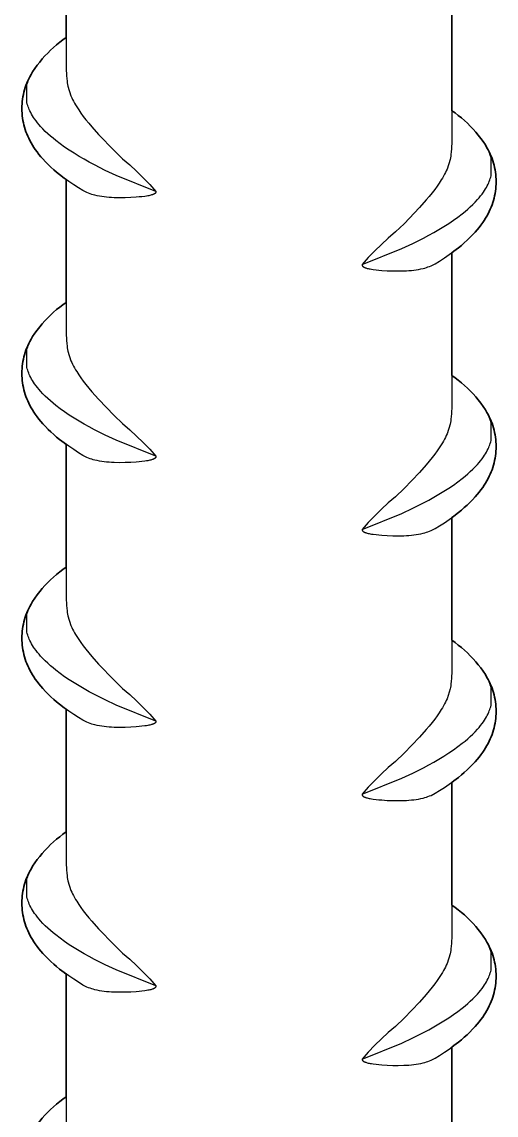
# Model space of a CAD drawing. Header units: millimetres. Extents: x 0 to 1192, y -689 to 404.
# Drawn here: x 779.1 to 798.79, y 254.73 to 300.14 of the extents above; entities that cross this region are included whole.
import ezdxf

# ---------------------------------------------------------------- set-up
doc = ezdxf.new("R2010")
doc.units = ezdxf.units.MM
doc.layers.add('Blocks', color=7, linetype='Continuous')
doc.layers.add('Blocks$Inner', color=7, linetype='Continuous', lineweight=25, true_color=0x007f00)
doc.layers.add('Blocks$Outline', color=7, linetype='Continuous', lineweight=35, true_color=0xff3f3f)

# ---------------------------------------------------------------- blocks, each defined once
blk = doc.blocks.new('Rebar Side Table Side')
at = {"layer": 'Blocks$Inner'}
for points in [[(60.557, 304.585), (60.557, 298.224), (60.568, 297.9), (60.577, 297.786), (60.59, 297.672), (60.6, 297.603), (60.611, 297.534), (60.625, 297.466), (60.751, 297.062), (60.783, 296.989), (60.818, 296.916), (60.854, 296.845), (60.897, 296.766), (60.943, 296.688), (60.99, 296.611), (61.074, 296.481), (61.162, 296.355), (61.264, 296.215), (61.37, 296.077), (61.491, 295.927), (61.614, 295.779), (61.892, 295.463), (62.538, 294.795), (62.896, 294.451), (63.191, 294.199), (63.476, 293.936), (63.753, 293.665), (64.02, 293.384), (64.278, 293.094), (62.628, 293.759), (62.174, 293.972), (61.728, 294.196), (61.51, 294.312), (61.295, 294.432), (61.086, 294.554), (60.879, 294.68), (60.681, 294.807), (60.486, 294.939), (60.301, 295.072), (60.12, 295.21), (60.006, 295.303), (59.895, 295.397), (59.786, 295.495), (59.684, 295.592), (59.586, 295.691), (59.491, 295.794), (59.425, 295.87), (59.361, 295.947), (59.3, 296.027), (59.241, 296.108), (59.199, 296.172), (59.158, 296.237), (59.119, 296.304), (59.082, 296.371), (59.048, 296.44), (59.022, 296.496), (58.998, 296.553), (58.976, 296.611), (58.956, 296.669), (58.938, 296.728), (58.922, 296.788), (58.922, 297.513), (58.938, 297.573), (58.956, 297.632), (58.976, 297.691), (58.998, 297.748), (59.022, 297.805), (59.048, 297.862), (59.159, 298.065), (59.252, 298.204), (59.351, 298.339), (59.453, 298.472), (59.561, 298.6), (59.672, 298.725), (59.787, 298.847), (59.906, 298.964), (60.03, 299.078), (60.156, 299.187), (60.287, 299.292), (60.42, 299.393), (60.557, 299.489)], [(76.557, 301.548), (76.557, 295.187), (76.547, 294.863), (76.537, 294.749), (76.525, 294.635), (76.515, 294.566), (76.503, 294.497), (76.49, 294.429), (76.364, 294.025), (76.331, 293.952), (76.297, 293.879), (76.261, 293.808), (76.217, 293.729), (76.172, 293.651), (76.125, 293.574), (76.041, 293.444), (75.953, 293.318), (75.851, 293.178), (75.745, 293.04), (75.624, 292.89), (75.5, 292.742), (75.222, 292.426), (74.577, 291.758), (74.218, 291.414), (73.924, 291.161), (73.638, 290.899), (73.362, 290.628), (73.094, 290.347), (72.837, 290.057), (74.486, 290.722), (74.941, 290.935), (75.387, 291.159), (75.604, 291.275), (75.82, 291.395), (76.029, 291.517), (76.235, 291.643), (76.434, 291.77), (76.629, 291.902), (76.814, 292.035), (76.995, 292.173), (77.109, 292.266), (77.22, 292.36), (77.329, 292.458), (77.43, 292.555), (77.529, 292.654), (77.624, 292.757), (77.69, 292.833), (77.753, 292.91), (77.815, 292.99), (77.873, 293.071), (77.916, 293.135), (77.957, 293.2), (77.996, 293.267), (78.032, 293.334), (78.067, 293.403), (78.093, 293.459), (78.116, 293.516), (78.139, 293.574), (78.159, 293.632), (78.177, 293.691), (78.193, 293.751), (78.193, 294.476), (78.177, 294.536), (78.159, 294.595), (78.139, 294.654), (78.116, 294.711), (78.093, 294.768), (78.067, 294.824), (77.956, 295.028), (77.862, 295.167), (77.764, 295.302), (77.661, 295.435), (77.554, 295.563), (77.443, 295.688), (77.327, 295.81), (77.208, 295.927), (77.085, 296.041), (76.958, 296.15), (76.828, 296.255), (76.694, 296.356), (76.557, 296.452)], [(64.278, 293.094), (64.278, 293.09), (64.278, 293.087), (64.278, 293.085), (64.278, 293.083), (64.278, 293.081), (64.277, 293.079), (64.277, 293.077), (64.277, 293.075), (64.277, 293.073), (64.276, 293.071), (64.276, 293.069), (64.275, 293.068), (64.275, 293.066), (64.274, 293.064), (64.274, 293.062), (64.273, 293.06), (64.272, 293.058), (64.272, 293.057), (64.271, 293.055), (64.27, 293.053), (64.269, 293.051), (64.268, 293.05), (64.267, 293.048), (64.266, 293.046), (64.265, 293.044), (64.264, 293.043), (64.263, 293.041), (64.262, 293.039), (64.261, 293.038), (64.26, 293.036), (64.259, 293.034), (64.257, 293.032), (64.256, 293.031), (64.254, 293.029), (64.253, 293.027), (64.251, 293.025), (64.249, 293.024), (64.248, 293.022), (64.244, 293.019), (64.241, 293.015), (64.237, 293.012), (64.233, 293.009), (64.23, 293.006), (64.226, 293.004), (64.222, 293.001), (64.218, 292.998), (64.213, 292.996), (64.209, 292.993), (64.201, 292.989), (64.195, 292.986), (64.189, 292.982), (64.176, 292.977), (64.164, 292.971), (64.151, 292.966), (64.138, 292.961), (64.125, 292.957), (64.099, 292.949), (64.06, 292.938), (64.021, 292.929), (63.982, 292.921), (63.943, 292.913), (63.882, 292.903), (63.821, 292.893), (63.7, 292.878), (63.58, 292.866), (63.462, 292.855), (63.234, 292.84), (63.005, 292.832), (62.775, 292.83), (62.546, 292.834), (62.439, 292.839), (62.333, 292.846), (62.23, 292.855), (62.127, 292.867), (62.031, 292.88), (61.936, 292.895), (61.841, 292.914), (61.746, 292.936), (61.678, 292.953), (61.611, 292.974), (61.544, 292.996), (61.478, 293.021), (61.413, 293.048), (61.25, 293.132), (61.068, 293.244), (60.864, 293.374), (60.664, 293.51), (60.469, 293.65), (60.279, 293.795), (60.156, 293.895), (60.036, 293.998), (59.918, 294.104), (59.801, 294.214), (59.689, 294.328), (59.58, 294.446), (59.498, 294.54), (59.419, 294.637), (59.343, 294.736), (59.27, 294.838), (59.21, 294.927), (59.153, 295.019), (59.099, 295.112), (59.047, 295.207), (58.999, 295.303), (58.958, 295.393), (58.919, 295.483), (58.884, 295.575), (58.852, 295.668), (58.823, 295.762), (58.798, 295.857), (58.776, 295.953), (58.757, 296.049), (58.742, 296.146), (58.73, 296.244), (58.721, 296.342), (58.716, 296.44), (58.714, 296.539), (58.716, 296.637), (58.721, 296.735), (58.729, 296.833), (58.741, 296.931), (58.757, 297.028), (58.775, 297.124), (58.797, 297.22), (58.823, 297.315), (58.851, 297.409), (58.883, 297.502), (58.918, 297.594), (58.957, 297.685), (58.998, 297.774), (59.043, 297.862), (59.095, 297.948)], [(72.837, 290.057), (72.837, 290.053), (72.837, 290.049), (72.837, 290.048), (72.837, 290.046), (72.837, 290.044), (72.837, 290.042), (72.837, 290.04), (72.838, 290.038), (72.838, 290.036), (72.838, 290.034), (72.839, 290.032), (72.839, 290.031), (72.84, 290.029), (72.84, 290.027), (72.841, 290.025), (72.842, 290.023), (72.842, 290.021), (72.843, 290.02), (72.844, 290.018), (72.845, 290.016), (72.845, 290.014), (72.846, 290.012), (72.847, 290.011), (72.848, 290.009), (72.849, 290.007), (72.85, 290.006), (72.851, 290.004), (72.852, 290.002), (72.853, 290.001), (72.855, 289.999), (72.856, 289.997), (72.857, 289.995), (72.859, 289.994), (72.86, 289.992), (72.862, 289.99), (72.864, 289.988), (72.865, 289.986), (72.867, 289.985), (72.87, 289.981), (72.874, 289.978), (72.878, 289.975), (72.881, 289.972), (72.885, 289.969), (72.889, 289.967), (72.893, 289.964), (72.897, 289.961), (72.901, 289.959), (72.905, 289.956), (72.914, 289.952), (72.92, 289.948), (72.926, 289.945), (72.938, 289.94), (72.951, 289.934), (72.964, 289.929), (72.976, 289.924), (72.989, 289.92), (73.016, 289.912), (73.054, 289.901), (73.093, 289.892), (73.132, 289.884), (73.172, 289.876), (73.233, 289.866), (73.294, 289.856), (73.415, 289.841), (73.534, 289.829), (73.652, 289.818), (73.881, 289.803), (74.11, 289.795), (74.339, 289.793), (74.568, 289.797), (74.675, 289.802), (74.782, 289.809), (74.885, 289.818), (74.987, 289.83), (75.083, 289.842), (75.179, 289.858), (75.274, 289.877), (75.368, 289.899), (75.436, 289.916), (75.504, 289.937), (75.57, 289.959), (75.636, 289.984), (75.701, 290.011), (75.865, 290.095), (76.047, 290.207), (76.251, 290.337), (76.451, 290.473), (76.645, 290.613), (76.835, 290.758), (76.958, 290.858), (77.079, 290.961), (77.197, 291.067), (77.313, 291.177), (77.426, 291.291), (77.535, 291.409), (77.617, 291.503), (77.696, 291.6), (77.771, 291.699), (77.844, 291.801), (77.904, 291.89), (77.962, 291.982), (78.016, 292.075), (78.067, 292.17), (78.115, 292.266), (78.157, 292.356), (78.195, 292.446), (78.23, 292.538), (78.262, 292.631), (78.291, 292.725), (78.317, 292.82), (78.339, 292.916), (78.358, 293.012), (78.373, 293.109), (78.385, 293.207), (78.394, 293.305), (78.399, 293.403), (78.4, 293.501), (78.399, 293.6), (78.394, 293.698), (78.385, 293.796), (78.373, 293.894), (78.358, 293.991), (78.339, 294.087), (78.317, 294.183), (78.292, 294.278), (78.263, 294.372), (78.231, 294.465), (78.196, 294.557), (78.158, 294.648), (78.117, 294.737), (78.072, 294.824), (78.02, 294.911)], [(60.557, 293.585), (60.557, 287.224), (60.568, 286.9), (60.577, 286.786), (60.59, 286.672), (60.6, 286.603), (60.611, 286.534), (60.625, 286.466), (60.751, 286.062), (60.783, 285.989), (60.818, 285.916), (60.854, 285.845), (60.897, 285.766), (60.943, 285.688), (60.99, 285.611), (61.074, 285.481), (61.162, 285.355), (61.264, 285.215), (61.37, 285.077), (61.491, 284.927), (61.614, 284.779), (61.892, 284.463), (62.538, 283.795), (62.896, 283.451), (63.191, 283.199), (63.476, 282.936), (63.753, 282.665), (64.02, 282.384), (64.278, 282.094), (62.628, 282.759), (62.174, 282.972), (61.728, 283.196), (61.51, 283.312), (61.295, 283.432), (61.086, 283.554), (60.879, 283.68), (60.681, 283.807), (60.486, 283.939), (60.301, 284.072), (60.12, 284.21), (60.006, 284.303), (59.895, 284.397), (59.786, 284.495), (59.684, 284.592), (59.586, 284.691), (59.491, 284.794), (59.425, 284.87), (59.361, 284.947), (59.3, 285.027), (59.241, 285.108), (59.199, 285.172), (59.158, 285.237), (59.119, 285.304), (59.082, 285.371), (59.048, 285.44), (59.022, 285.496), (58.998, 285.553), (58.976, 285.611), (58.956, 285.669), (58.938, 285.728), (58.922, 285.788), (58.922, 286.513), (58.938, 286.573), (58.956, 286.632), (58.976, 286.691), (58.998, 286.748), (59.022, 286.805), (59.048, 286.862), (59.159, 287.065), (59.252, 287.204), (59.351, 287.339), (59.453, 287.472), (59.561, 287.6), (59.672, 287.725), (59.787, 287.847), (59.906, 287.964), (60.03, 288.078), (60.156, 288.187), (60.287, 288.292), (60.42, 288.393), (60.557, 288.489)], [(76.557, 290.548), (76.557, 284.187), (76.547, 283.863), (76.537, 283.749), (76.525, 283.635), (76.515, 283.566), (76.503, 283.497), (76.49, 283.429), (76.364, 283.025), (76.331, 282.952), (76.297, 282.879), (76.261, 282.808), (76.217, 282.729), (76.172, 282.651), (76.125, 282.574), (76.041, 282.444), (75.953, 282.318), (75.851, 282.178), (75.745, 282.04), (75.624, 281.89), (75.5, 281.742), (75.222, 281.426), (74.577, 280.758), (74.218, 280.414), (73.924, 280.161), (73.638, 279.899), (73.362, 279.628), (73.094, 279.347), (72.837, 279.057), (74.486, 279.722), (74.941, 279.935), (75.387, 280.159), (75.604, 280.275), (75.82, 280.395), (76.029, 280.517), (76.235, 280.643), (76.434, 280.77), (76.629, 280.902), (76.814, 281.035), (76.995, 281.173), (77.109, 281.266), (77.22, 281.36), (77.329, 281.458), (77.43, 281.555), (77.529, 281.654), (77.624, 281.757), (77.69, 281.833), (77.753, 281.91), (77.815, 281.99), (77.873, 282.071), (77.916, 282.135), (77.957, 282.2), (77.996, 282.267), (78.032, 282.334), (78.067, 282.403), (78.093, 282.459), (78.116, 282.516), (78.139, 282.574), (78.159, 282.632), (78.177, 282.691), (78.193, 282.751), (78.193, 283.476), (78.177, 283.536), (78.159, 283.595), (78.139, 283.654), (78.116, 283.711), (78.093, 283.768), (78.067, 283.824), (77.956, 284.028), (77.862, 284.167), (77.764, 284.302), (77.661, 284.435), (77.554, 284.563), (77.443, 284.688), (77.327, 284.81), (77.208, 284.927), (77.085, 285.041), (76.958, 285.15), (76.828, 285.255), (76.694, 285.356), (76.557, 285.452)], [(64.278, 282.094), (64.278, 282.09), (64.278, 282.087), (64.278, 282.085), (64.278, 282.083), (64.278, 282.081), (64.277, 282.079), (64.277, 282.077), (64.277, 282.075), (64.277, 282.073), (64.276, 282.071), (64.276, 282.069), (64.275, 282.068), (64.275, 282.066), (64.274, 282.064), (64.274, 282.062), (64.273, 282.06), (64.272, 282.058), (64.272, 282.057), (64.271, 282.055), (64.27, 282.053), (64.269, 282.051), (64.268, 282.05), (64.267, 282.048), (64.266, 282.046), (64.265, 282.044), (64.264, 282.043), (64.263, 282.041), (64.262, 282.039), (64.261, 282.038), (64.26, 282.036), (64.259, 282.034), (64.257, 282.032), (64.256, 282.031), (64.254, 282.029), (64.253, 282.027), (64.251, 282.025), (64.249, 282.024), (64.248, 282.022), (64.244, 282.019), (64.241, 282.015), (64.237, 282.012), (64.233, 282.009), (64.23, 282.006), (64.226, 282.004), (64.222, 282.001), (64.218, 281.998), (64.213, 281.996), (64.209, 281.993), (64.201, 281.989), (64.195, 281.986), (64.189, 281.982), (64.176, 281.977), (64.164, 281.971), (64.151, 281.966), (64.138, 281.961), (64.125, 281.957), (64.099, 281.949), (64.06, 281.938), (64.021, 281.929), (63.982, 281.921), (63.943, 281.913), (63.882, 281.903), (63.821, 281.893), (63.7, 281.878), (63.58, 281.866), (63.462, 281.855), (63.234, 281.84), (63.005, 281.832), (62.775, 281.83), (62.546, 281.834), (62.439, 281.839), (62.333, 281.846), (62.23, 281.855), (62.127, 281.867), (62.031, 281.88), (61.936, 281.895), (61.841, 281.914), (61.746, 281.936), (61.678, 281.953), (61.611, 281.974), (61.544, 281.996), (61.478, 282.021), (61.413, 282.048), (61.25, 282.132), (61.068, 282.244), (60.864, 282.374), (60.664, 282.51), (60.469, 282.65), (60.279, 282.795), (60.156, 282.895), (60.036, 282.998), (59.918, 283.104), (59.801, 283.214), (59.689, 283.328), (59.58, 283.446), (59.498, 283.54), (59.419, 283.637), (59.343, 283.736), (59.27, 283.838), (59.21, 283.927), (59.153, 284.019), (59.099, 284.112), (59.047, 284.207), (58.999, 284.303), (58.958, 284.393), (58.919, 284.483), (58.884, 284.575), (58.852, 284.668), (58.823, 284.762), (58.798, 284.857), (58.776, 284.953), (58.757, 285.049), (58.742, 285.146), (58.73, 285.244), (58.721, 285.342), (58.716, 285.44), (58.714, 285.539), (58.716, 285.637), (58.721, 285.735), (58.729, 285.833), (58.741, 285.931), (58.757, 286.028), (58.775, 286.124), (58.797, 286.22), (58.823, 286.315), (58.851, 286.409), (58.883, 286.502), (58.918, 286.594), (58.957, 286.685), (58.998, 286.774), (59.043, 286.862), (59.103, 286.963)], [(72.837, 279.057), (72.837, 279.053), (72.837, 279.049), (72.837, 279.048), (72.837, 279.046), (72.837, 279.044), (72.837, 279.042), (72.837, 279.04), (72.838, 279.038), (72.838, 279.036), (72.838, 279.034), (72.839, 279.032), (72.839, 279.031), (72.84, 279.029), (72.84, 279.027), (72.841, 279.025), (72.842, 279.023), (72.842, 279.021), (72.843, 279.02), (72.844, 279.018), (72.845, 279.016), (72.845, 279.014), (72.846, 279.012), (72.847, 279.011), (72.848, 279.009), (72.849, 279.007), (72.85, 279.006), (72.851, 279.004), (72.852, 279.002), (72.853, 279.001), (72.855, 278.999), (72.856, 278.997), (72.857, 278.995), (72.859, 278.994), (72.86, 278.992), (72.862, 278.99), (72.864, 278.988), (72.865, 278.986), (72.867, 278.985), (72.87, 278.981), (72.874, 278.978), (72.878, 278.975), (72.881, 278.972), (72.885, 278.969), (72.889, 278.967), (72.893, 278.964), (72.897, 278.961), (72.901, 278.959), (72.905, 278.956), (72.914, 278.952), (72.92, 278.948), (72.926, 278.945), (72.938, 278.94), (72.951, 278.934), (72.964, 278.929), (72.976, 278.924), (72.989, 278.92), (73.016, 278.912), (73.054, 278.901), (73.093, 278.892), (73.132, 278.884), (73.172, 278.876), (73.233, 278.866), (73.294, 278.856), (73.415, 278.841), (73.534, 278.829), (73.652, 278.818), (73.881, 278.803), (74.11, 278.795), (74.339, 278.793), (74.568, 278.797), (74.675, 278.802), (74.782, 278.809), (74.885, 278.818), (74.987, 278.83), (75.083, 278.842), (75.179, 278.858), (75.274, 278.877), (75.368, 278.899), (75.436, 278.916), (75.504, 278.937), (75.57, 278.959), (75.636, 278.984), (75.701, 279.011), (75.865, 279.095), (76.047, 279.207), (76.251, 279.337), (76.451, 279.473), (76.645, 279.613), (76.835, 279.758), (76.958, 279.858), (77.079, 279.961), (77.197, 280.067), (77.313, 280.177), (77.426, 280.291), (77.535, 280.409), (77.617, 280.503), (77.696, 280.6), (77.771, 280.699), (77.844, 280.801), (77.904, 280.89), (77.962, 280.982), (78.016, 281.075), (78.067, 281.17), (78.115, 281.266), (78.157, 281.356), (78.195, 281.446), (78.23, 281.538), (78.262, 281.631), (78.291, 281.725), (78.317, 281.82), (78.339, 281.916), (78.358, 282.012), (78.373, 282.109), (78.385, 282.207), (78.394, 282.305), (78.399, 282.403), (78.4, 282.501), (78.399, 282.6), (78.394, 282.698), (78.385, 282.796), (78.373, 282.894), (78.358, 282.991), (78.339, 283.087), (78.317, 283.183), (78.292, 283.278), (78.263, 283.372), (78.231, 283.465), (78.196, 283.557), (78.158, 283.648), (78.117, 283.737), (78.072, 283.824), (78.02, 283.911)], [(60.557, 282.585), (60.557, 276.224), (60.568, 275.9), (60.577, 275.786), (60.59, 275.672), (60.6, 275.603), (60.611, 275.534), (60.625, 275.466), (60.751, 275.062), (60.783, 274.989), (60.818, 274.916), (60.854, 274.845), (60.897, 274.766), (60.943, 274.688), (60.99, 274.611), (61.074, 274.481), (61.162, 274.355), (61.264, 274.215), (61.37, 274.077), (61.491, 273.927), (61.614, 273.779), (61.892, 273.463), (62.538, 272.795), (62.896, 272.451), (63.191, 272.199), (63.476, 271.936), (63.753, 271.665), (64.02, 271.384), (64.278, 271.094), (64.278, 271.09), (64.278, 271.087), (64.278, 271.085), (64.278, 271.083), (64.278, 271.081), (64.277, 271.079), (64.277, 271.077), (64.277, 271.075), (64.277, 271.073), (64.276, 271.071), (64.276, 271.069), (64.275, 271.068), (64.275, 271.066), (64.274, 271.064), (64.274, 271.062), (64.273, 271.06), (64.272, 271.058), (64.272, 271.057), (64.271, 271.055), (64.27, 271.053), (64.269, 271.051), (64.268, 271.05), (64.267, 271.048), (64.266, 271.046), (64.265, 271.044), (64.264, 271.043), (64.263, 271.041), (64.262, 271.039), (64.261, 271.038), (64.26, 271.036), (64.259, 271.034), (64.257, 271.032), (64.256, 271.031), (64.254, 271.029), (64.253, 271.027), (64.251, 271.025), (64.249, 271.024), (64.248, 271.022), (64.244, 271.019), (64.241, 271.015), (64.237, 271.012), (64.233, 271.009), (64.23, 271.006), (64.226, 271.004), (64.222, 271.001), (64.218, 270.998), (64.213, 270.996), (64.209, 270.993), (64.201, 270.989), (64.195, 270.986), (64.189, 270.982), (64.176, 270.977), (64.164, 270.971), (64.151, 270.966), (64.138, 270.961), (64.125, 270.957), (64.099, 270.949), (64.06, 270.938), (64.021, 270.929), (63.982, 270.921), (63.943, 270.913), (63.882, 270.903), (63.821, 270.893), (63.7, 270.878), (63.58, 270.866), (63.462, 270.855), (63.234, 270.84), (63.005, 270.832), (62.775, 270.83), (62.546, 270.834), (62.439, 270.839), (62.333, 270.846), (62.23, 270.855), (62.127, 270.867), (62.031, 270.88), (61.936, 270.895), (61.841, 270.914), (61.746, 270.936), (61.678, 270.953), (61.611, 270.974), (61.544, 270.996), (61.478, 271.021), (61.413, 271.048), (61.25, 271.132), (61.068, 271.244), (60.864, 271.374), (60.664, 271.51), (60.469, 271.65), (60.279, 271.795), (60.156, 271.895), (60.036, 271.998), (59.918, 272.104), (59.801, 272.214), (59.689, 272.328), (59.58, 272.446), (59.498, 272.54), (59.419, 272.637), (59.343, 272.736), (59.27, 272.838), (59.21, 272.927), (59.153, 273.019), (59.099, 273.112), (59.047, 273.207), (58.999, 273.303), (58.958, 273.393), (58.919, 273.483), (58.884, 273.575), (58.852, 273.668), (58.823, 273.762), (58.798, 273.857), (58.776, 273.953), (58.757, 274.049), (58.742, 274.146), (58.73, 274.244), (58.721, 274.342), (58.716, 274.44), (58.714, 274.539), (58.716, 274.637), (58.721, 274.735), (58.729, 274.833), (58.741, 274.931), (58.757, 275.028), (58.775, 275.124), (58.797, 275.22), (58.823, 275.315), (58.851, 275.409), (58.883, 275.502), (58.918, 275.594), (58.957, 275.685), (58.998, 275.774), (59.043, 275.862), (59.095, 275.948)], [(76.557, 279.548), (76.557, 273.187), (76.547, 272.863), (76.537, 272.749), (76.525, 272.635), (76.515, 272.566), (76.503, 272.497), (76.49, 272.429), (76.364, 272.025), (76.331, 271.952), (76.297, 271.879), (76.261, 271.808), (76.217, 271.729), (76.172, 271.651), (76.125, 271.574), (76.041, 271.444), (75.953, 271.318), (75.851, 271.178), (75.745, 271.04), (75.624, 270.89), (75.5, 270.742), (75.222, 270.426), (74.577, 269.758), (74.218, 269.414), (73.924, 269.161), (73.638, 268.899), (73.362, 268.628), (73.094, 268.347), (72.837, 268.057), (74.486, 268.722), (74.941, 268.935), (75.387, 269.159), (75.604, 269.275), (75.82, 269.395), (76.029, 269.517), (76.235, 269.643), (76.434, 269.77), (76.629, 269.902), (76.814, 270.035), (76.995, 270.173), (77.109, 270.266), (77.22, 270.36), (77.329, 270.458), (77.43, 270.555), (77.529, 270.654), (77.624, 270.757), (77.69, 270.833), (77.753, 270.91), (77.815, 270.99), (77.873, 271.071), (77.916, 271.135), (77.957, 271.2), (77.996, 271.267), (78.032, 271.334), (78.067, 271.403), (78.093, 271.459), (78.116, 271.516), (78.139, 271.574), (78.159, 271.632), (78.177, 271.691), (78.193, 271.751), (78.193, 272.476), (78.177, 272.536), (78.159, 272.595), (78.139, 272.654), (78.116, 272.711), (78.093, 272.768), (78.067, 272.824), (77.956, 273.028), (77.862, 273.167), (77.764, 273.302), (77.661, 273.435), (77.554, 273.563), (77.443, 273.688), (77.327, 273.81), (77.208, 273.927), (77.085, 274.041), (76.958, 274.15), (76.828, 274.255), (76.694, 274.356), (76.557, 274.452)], [(64.278, 271.094), (62.628, 271.759), (62.174, 271.972), (61.728, 272.196), (61.51, 272.312), (61.295, 272.432), (61.086, 272.554), (60.879, 272.68), (60.681, 272.807), (60.486, 272.939), (60.301, 273.072), (60.12, 273.21), (60.006, 273.303), (59.895, 273.397), (59.786, 273.495), (59.684, 273.592), (59.586, 273.691), (59.491, 273.794), (59.425, 273.87), (59.361, 273.947), (59.3, 274.027), (59.241, 274.108), (59.199, 274.172), (59.158, 274.237), (59.119, 274.304), (59.082, 274.371), (59.048, 274.44), (59.022, 274.496), (58.998, 274.553), (58.976, 274.611), (58.956, 274.669), (58.938, 274.728), (58.922, 274.788), (58.922, 275.513), (58.938, 275.573), (58.956, 275.632), (58.976, 275.691), (58.998, 275.748), (59.022, 275.805), (59.048, 275.862), (59.159, 276.065), (59.252, 276.204), (59.351, 276.339), (59.453, 276.472), (59.561, 276.6), (59.672, 276.725), (59.787, 276.847), (59.906, 276.964), (60.03, 277.078), (60.156, 277.187), (60.287, 277.292), (60.42, 277.393), (60.557, 277.489)], [(72.837, 268.057), (72.837, 268.053), (72.837, 268.049), (72.837, 268.048), (72.837, 268.046), (72.837, 268.044), (72.837, 268.042), (72.837, 268.04), (72.838, 268.038), (72.838, 268.036), (72.838, 268.034), (72.839, 268.032), (72.839, 268.031), (72.84, 268.029), (72.84, 268.027), (72.841, 268.025), (72.842, 268.023), (72.842, 268.021), (72.843, 268.02), (72.844, 268.018), (72.845, 268.016), (72.845, 268.014), (72.846, 268.012), (72.847, 268.011), (72.848, 268.009), (72.849, 268.007), (72.85, 268.006), (72.851, 268.004), (72.852, 268.002), (72.853, 268.001), (72.855, 267.999), (72.856, 267.997), (72.857, 267.995), (72.859, 267.994), (72.86, 267.992), (72.862, 267.99), (72.864, 267.988), (72.865, 267.986), (72.867, 267.985), (72.87, 267.981), (72.874, 267.978), (72.878, 267.975), (72.881, 267.972), (72.885, 267.969), (72.889, 267.967), (72.893, 267.964), (72.897, 267.961), (72.901, 267.959), (72.905, 267.956), (72.914, 267.952), (72.92, 267.948), (72.926, 267.945), (72.938, 267.94), (72.951, 267.934), (72.964, 267.929), (72.976, 267.924), (72.989, 267.92), (73.016, 267.912), (73.054, 267.901), (73.093, 267.892), (73.132, 267.884), (73.172, 267.876), (73.233, 267.866), (73.294, 267.856), (73.415, 267.841), (73.534, 267.829), (73.652, 267.818), (73.881, 267.803), (74.11, 267.795), (74.339, 267.793), (74.568, 267.797), (74.675, 267.802), (74.782, 267.809), (74.885, 267.818), (74.987, 267.83), (75.083, 267.842), (75.179, 267.858), (75.274, 267.877), (75.368, 267.899), (75.436, 267.916), (75.504, 267.937), (75.57, 267.959), (75.636, 267.984), (75.701, 268.011), (75.865, 268.095), (76.047, 268.207), (76.251, 268.337), (76.451, 268.473), (76.645, 268.613), (76.835, 268.758), (76.958, 268.858), (77.079, 268.961), (77.197, 269.067), (77.313, 269.177), (77.426, 269.291), (77.535, 269.409), (77.617, 269.503), (77.696, 269.6), (77.771, 269.699), (77.844, 269.801), (77.904, 269.89), (77.962, 269.982), (78.016, 270.075), (78.067, 270.17), (78.115, 270.266), (78.157, 270.356), (78.195, 270.446), (78.23, 270.538), (78.262, 270.631), (78.291, 270.725), (78.317, 270.82), (78.339, 270.916), (78.358, 271.012), (78.373, 271.109), (78.385, 271.207), (78.394, 271.305), (78.399, 271.403), (78.4, 271.501), (78.399, 271.6), (78.394, 271.698), (78.385, 271.796), (78.373, 271.894), (78.358, 271.991), (78.339, 272.087), (78.317, 272.183), (78.292, 272.278), (78.263, 272.372), (78.231, 272.465), (78.196, 272.557), (78.158, 272.648), (78.117, 272.737), (78.072, 272.824), (78.02, 272.911)], [(60.557, 271.585), (60.557, 265.224), (60.568, 264.9), (60.577, 264.786), (60.59, 264.672), (60.6, 264.603), (60.611, 264.534), (60.625, 264.466), (60.751, 264.062), (60.783, 263.989), (60.818, 263.916), (60.854, 263.845), (60.897, 263.766), (60.943, 263.688), (60.99, 263.611), (61.074, 263.481), (61.162, 263.355), (61.264, 263.215), (61.37, 263.077), (61.491, 262.927), (61.614, 262.779), (61.892, 262.463), (62.538, 261.795), (62.896, 261.451), (63.191, 261.199), (63.476, 260.936), (63.753, 260.665), (64.02, 260.384), (64.278, 260.094), (64.278, 260.09), (64.278, 260.087), (64.278, 260.085), (64.278, 260.083), (64.278, 260.081), (64.277, 260.079), (64.277, 260.077), (64.277, 260.075), (64.277, 260.073), (64.276, 260.071), (64.276, 260.069), (64.275, 260.068), (64.275, 260.066), (64.274, 260.064), (64.274, 260.062), (64.273, 260.06), (64.272, 260.058), (64.272, 260.057), (64.271, 260.055), (64.27, 260.053), (64.269, 260.051), (64.268, 260.05), (64.267, 260.048), (64.266, 260.046), (64.265, 260.044), (64.264, 260.043), (64.263, 260.041), (64.262, 260.039), (64.261, 260.038), (64.26, 260.036), (64.259, 260.034), (64.257, 260.032), (64.256, 260.031), (64.254, 260.029), (64.253, 260.027), (64.251, 260.025), (64.249, 260.024), (64.248, 260.022), (64.244, 260.019), (64.241, 260.015), (64.237, 260.012), (64.233, 260.009), (64.23, 260.006), (64.226, 260.004), (64.222, 260.001), (64.218, 259.998), (64.213, 259.996), (64.209, 259.993), (64.201, 259.989), (64.195, 259.986), (64.189, 259.982), (64.176, 259.977), (64.164, 259.971), (64.151, 259.966), (64.138, 259.961), (64.125, 259.957), (64.099, 259.949), (64.06, 259.938), (64.021, 259.929), (63.982, 259.921), (63.943, 259.913), (63.882, 259.903), (63.821, 259.893), (63.7, 259.878), (63.58, 259.866), (63.462, 259.855), (63.234, 259.84), (63.005, 259.832), (62.775, 259.83), (62.546, 259.834), (62.439, 259.839), (62.333, 259.846), (62.23, 259.855), (62.127, 259.867), (62.031, 259.88), (61.936, 259.895), (61.841, 259.914), (61.746, 259.936), (61.678, 259.953), (61.611, 259.974), (61.544, 259.996), (61.478, 260.021), (61.413, 260.048), (61.25, 260.132), (61.068, 260.244), (60.864, 260.374), (60.664, 260.51), (60.469, 260.65), (60.279, 260.795), (60.156, 260.895), (60.036, 260.998), (59.918, 261.104), (59.801, 261.214), (59.689, 261.328), (59.58, 261.446), (59.498, 261.54), (59.419, 261.637), (59.343, 261.736), (59.27, 261.838), (59.21, 261.927), (59.153, 262.019), (59.099, 262.112), (59.047, 262.207), (58.999, 262.303), (58.958, 262.393), (58.919, 262.483), (58.884, 262.575), (58.852, 262.668), (58.823, 262.762), (58.798, 262.857), (58.776, 262.953), (58.757, 263.049), (58.742, 263.146), (58.73, 263.244), (58.721, 263.342), (58.716, 263.44), (58.714, 263.539), (58.716, 263.637), (58.721, 263.735), (58.729, 263.833), (58.741, 263.931), (58.757, 264.028), (58.775, 264.124), (58.797, 264.22), (58.823, 264.315), (58.851, 264.409), (58.883, 264.502), (58.918, 264.594), (58.957, 264.685), (58.998, 264.774), (59.043, 264.862), (59.095, 264.948)], [(76.557, 268.548), (76.557, 262.187), (76.547, 261.863), (76.537, 261.749), (76.525, 261.635), (76.515, 261.566), (76.503, 261.497), (76.49, 261.429), (76.364, 261.025), (76.331, 260.952), (76.297, 260.879), (76.261, 260.808), (76.217, 260.729), (76.172, 260.651), (76.125, 260.574), (76.041, 260.444), (75.953, 260.318), (75.851, 260.178), (75.745, 260.04), (75.624, 259.89), (75.5, 259.742), (75.222, 259.426), (74.577, 258.758), (74.218, 258.414), (73.924, 258.161), (73.638, 257.899), (73.362, 257.628), (73.094, 257.347), (72.837, 257.057), (74.486, 257.722), (74.941, 257.935), (75.387, 258.159), (75.604, 258.275), (75.82, 258.395), (76.029, 258.517), (76.235, 258.643), (76.434, 258.77), (76.629, 258.902), (76.814, 259.035), (76.995, 259.173), (77.109, 259.266), (77.22, 259.36), (77.329, 259.458), (77.43, 259.555), (77.529, 259.654), (77.624, 259.757), (77.69, 259.833), (77.753, 259.91), (77.815, 259.99), (77.873, 260.071), (77.916, 260.135), (77.957, 260.2), (77.996, 260.267), (78.032, 260.334), (78.067, 260.403), (78.093, 260.459), (78.116, 260.516), (78.139, 260.574), (78.159, 260.632), (78.177, 260.691), (78.193, 260.751), (78.193, 261.476), (78.177, 261.536), (78.159, 261.595), (78.139, 261.654), (78.116, 261.711), (78.093, 261.768), (78.067, 261.824), (77.956, 262.028), (77.862, 262.167), (77.764, 262.302), (77.661, 262.435), (77.554, 262.563), (77.443, 262.688), (77.327, 262.81), (77.208, 262.927), (77.085, 263.041), (76.958, 263.15), (76.828, 263.255), (76.694, 263.356), (76.557, 263.452)], [(64.278, 260.094), (62.628, 260.759), (62.174, 260.972), (61.728, 261.196), (61.51, 261.312), (61.295, 261.432), (61.086, 261.554), (60.879, 261.68), (60.681, 261.807), (60.486, 261.939), (60.301, 262.072), (60.12, 262.21), (60.006, 262.303), (59.895, 262.397), (59.786, 262.495), (59.684, 262.592), (59.586, 262.691), (59.491, 262.794), (59.425, 262.87), (59.361, 262.947), (59.3, 263.027), (59.241, 263.108), (59.199, 263.172), (59.158, 263.237), (59.119, 263.304), (59.082, 263.371), (59.048, 263.44), (59.022, 263.496), (58.998, 263.553), (58.976, 263.611), (58.956, 263.669), (58.938, 263.728), (58.922, 263.788), (58.922, 264.513), (58.938, 264.573), (58.956, 264.632), (58.976, 264.691), (58.998, 264.748), (59.022, 264.805), (59.048, 264.862), (59.159, 265.065), (59.252, 265.204), (59.351, 265.339), (59.453, 265.472), (59.561, 265.6), (59.672, 265.725), (59.787, 265.847), (59.906, 265.964), (60.03, 266.078), (60.156, 266.187), (60.287, 266.292), (60.42, 266.393), (60.557, 266.489)], [(72.837, 257.057), (72.837, 257.053), (72.837, 257.049), (72.837, 257.048), (72.837, 257.046), (72.837, 257.044), (72.837, 257.042), (72.837, 257.04), (72.838, 257.038), (72.838, 257.036), (72.838, 257.034), (72.839, 257.032), (72.839, 257.031), (72.84, 257.029), (72.84, 257.027), (72.841, 257.025), (72.842, 257.023), (72.842, 257.021), (72.843, 257.02), (72.844, 257.018), (72.845, 257.016), (72.845, 257.014), (72.846, 257.012), (72.847, 257.011), (72.848, 257.009), (72.849, 257.007), (72.85, 257.006), (72.851, 257.004), (72.852, 257.002), (72.853, 257.001), (72.855, 256.999), (72.856, 256.997), (72.857, 256.995), (72.859, 256.994), (72.86, 256.992), (72.862, 256.99), (72.864, 256.988), (72.865, 256.986), (72.867, 256.985), (72.87, 256.981), (72.874, 256.978), (72.878, 256.975), (72.881, 256.972), (72.885, 256.969), (72.889, 256.967), (72.893, 256.964), (72.897, 256.961), (72.901, 256.959), (72.905, 256.956), (72.914, 256.952), (72.92, 256.948), (72.926, 256.945), (72.938, 256.94), (72.951, 256.934), (72.964, 256.929), (72.976, 256.924), (72.989, 256.92), (73.016, 256.912), (73.054, 256.901), (73.093, 256.892), (73.132, 256.884), (73.172, 256.876), (73.233, 256.866), (73.294, 256.856), (73.415, 256.841), (73.534, 256.829), (73.652, 256.818), (73.881, 256.803), (74.11, 256.795), (74.339, 256.793), (74.568, 256.797), (74.675, 256.802), (74.782, 256.809), (74.885, 256.818), (74.987, 256.83), (75.083, 256.842), (75.179, 256.858), (75.274, 256.877), (75.368, 256.899), (75.436, 256.916), (75.504, 256.937), (75.57, 256.959), (75.636, 256.984), (75.701, 257.011), (75.865, 257.095), (76.047, 257.207), (76.251, 257.337), (76.451, 257.473), (76.645, 257.613), (76.835, 257.758), (76.958, 257.858), (77.079, 257.961), (77.197, 258.067), (77.313, 258.177), (77.426, 258.291), (77.535, 258.409), (77.617, 258.503), (77.696, 258.6), (77.771, 258.699), (77.844, 258.801), (77.904, 258.89), (77.962, 258.982), (78.016, 259.075), (78.067, 259.17), (78.115, 259.266), (78.157, 259.356), (78.195, 259.446), (78.23, 259.538), (78.262, 259.631), (78.291, 259.725), (78.317, 259.82), (78.339, 259.916), (78.358, 260.012), (78.373, 260.109), (78.385, 260.207), (78.394, 260.305), (78.399, 260.403), (78.4, 260.501), (78.399, 260.6), (78.394, 260.698), (78.385, 260.796), (78.373, 260.894), (78.358, 260.991), (78.339, 261.087), (78.317, 261.183), (78.292, 261.278), (78.263, 261.372), (78.231, 261.465), (78.196, 261.557), (78.158, 261.648), (78.117, 261.737), (78.072, 261.824), (78.02, 261.911)], [(60.557, 260.585), (60.557, 254.224)], [(59.672, 254.725), (59.787, 254.847), (59.906, 254.964), (60.03, 255.078), (60.156, 255.187), (60.287, 255.292), (60.42, 255.393), (60.557, 255.489)], [(76.557, 257.548), (76.557, 251.187)]]:
    blk.add_lwpolyline(points, dxfattribs=at)
at = {"layer": 'Blocks$Outline'}
for points in [[(60.557, 299.489), (60.558, 304.586)], [(76.557, 301.549), (76.557, 296.452)], [(59.095, 297.948), (59.159, 298.065), (59.252, 298.204), (59.351, 298.339), (59.453, 298.472), (59.561, 298.6), (59.672, 298.725), (59.787, 298.847), (59.906, 298.964), (60.03, 299.078), (60.156, 299.187), (60.287, 299.292), (60.42, 299.393), (60.557, 299.489)], [(60.558, 293.586), (60.469, 293.65), (60.279, 293.795), (60.156, 293.895), (60.036, 293.998), (59.918, 294.104), (59.801, 294.214), (59.689, 294.328), (59.58, 294.446), (59.498, 294.54), (59.419, 294.637), (59.343, 294.736), (59.27, 294.838), (59.21, 294.927), (59.153, 295.019), (59.099, 295.112), (59.047, 295.207), (58.999, 295.303), (58.958, 295.393), (58.919, 295.483), (58.884, 295.575), (58.852, 295.668), (58.823, 295.762), (58.798, 295.857), (58.776, 295.953), (58.757, 296.049), (58.742, 296.146), (58.73, 296.244), (58.721, 296.342), (58.716, 296.44), (58.714, 296.539), (58.716, 296.637), (58.721, 296.735), (58.729, 296.833), (58.741, 296.931), (58.757, 297.028), (58.775, 297.124), (58.797, 297.22), (58.823, 297.315), (58.851, 297.409), (58.883, 297.502), (58.918, 297.594), (58.957, 297.685), (58.998, 297.774), (59.043, 297.862), (59.095, 297.948)], [(76.557, 296.452), (76.694, 296.356), (76.828, 296.255), (76.958, 296.15), (77.085, 296.041), (77.208, 295.927), (77.327, 295.81), (77.443, 295.688), (77.554, 295.563), (77.661, 295.435), (77.764, 295.302), (77.862, 295.167), (77.956, 295.028), (78.02, 294.911)], [(78.02, 294.911), (78.072, 294.824), (78.117, 294.737), (78.158, 294.648), (78.196, 294.557), (78.231, 294.465), (78.263, 294.372), (78.292, 294.278), (78.317, 294.183), (78.339, 294.087), (78.358, 293.991), (78.373, 293.894), (78.385, 293.796), (78.394, 293.698), (78.399, 293.6), (78.4, 293.501), (78.399, 293.403), (78.394, 293.305), (78.385, 293.207), (78.373, 293.109), (78.358, 293.012), (78.339, 292.916), (78.317, 292.82), (78.291, 292.725), (78.262, 292.631), (78.23, 292.538), (78.195, 292.446), (78.157, 292.356), (78.115, 292.266), (78.067, 292.17), (78.016, 292.075), (77.962, 291.982), (77.904, 291.89), (77.844, 291.801), (77.771, 291.699), (77.696, 291.6), (77.617, 291.503), (77.535, 291.409), (77.426, 291.291), (77.313, 291.177), (77.197, 291.067), (77.079, 290.961), (76.958, 290.858), (76.835, 290.758), (76.645, 290.613), (76.557, 290.549)], [(60.557, 288.489), (60.558, 293.586)], [(76.557, 290.549), (76.557, 285.452)], [(59.103, 286.963), (59.159, 287.065), (59.252, 287.204), (59.351, 287.339), (59.453, 287.472), (59.561, 287.6), (59.672, 287.725), (59.787, 287.847), (59.906, 287.964), (60.03, 288.078), (60.156, 288.187), (60.287, 288.292), (60.42, 288.393), (60.557, 288.489)], [(60.558, 282.586), (60.469, 282.65), (60.279, 282.795), (60.156, 282.895), (60.036, 282.998), (59.918, 283.104), (59.801, 283.214), (59.689, 283.328), (59.58, 283.446), (59.498, 283.54), (59.419, 283.637), (59.343, 283.736), (59.27, 283.838), (59.21, 283.927), (59.153, 284.019), (59.099, 284.112), (59.047, 284.207), (58.999, 284.303), (58.958, 284.393), (58.919, 284.483), (58.884, 284.575), (58.852, 284.668), (58.823, 284.762), (58.798, 284.857), (58.776, 284.953), (58.757, 285.049), (58.742, 285.146), (58.73, 285.244), (58.721, 285.342), (58.716, 285.44), (58.714, 285.539), (58.716, 285.637), (58.721, 285.735), (58.729, 285.833), (58.741, 285.931), (58.757, 286.028), (58.775, 286.124), (58.797, 286.22), (58.823, 286.315), (58.851, 286.409), (58.883, 286.502), (58.918, 286.594), (58.957, 286.685), (58.998, 286.774), (59.043, 286.862), (59.103, 286.963)], [(76.557, 285.452), (76.694, 285.356), (76.828, 285.255), (76.958, 285.15), (77.085, 285.041), (77.208, 284.927), (77.327, 284.81), (77.443, 284.688), (77.554, 284.563), (77.661, 284.435), (77.764, 284.302), (77.862, 284.167), (77.956, 284.028), (78.02, 283.911)], [(78.02, 283.911), (78.072, 283.824), (78.117, 283.737), (78.158, 283.648), (78.196, 283.557), (78.231, 283.465), (78.263, 283.372), (78.292, 283.278), (78.317, 283.183), (78.339, 283.087), (78.358, 282.991), (78.373, 282.894), (78.385, 282.796), (78.394, 282.698), (78.399, 282.6), (78.4, 282.501), (78.399, 282.403), (78.394, 282.305), (78.385, 282.207), (78.373, 282.109), (78.358, 282.012), (78.339, 281.916), (78.317, 281.82), (78.291, 281.725), (78.262, 281.631), (78.23, 281.538), (78.195, 281.446), (78.157, 281.356), (78.115, 281.266), (78.067, 281.17), (78.016, 281.075), (77.962, 280.982), (77.904, 280.89), (77.844, 280.801), (77.771, 280.699), (77.696, 280.6), (77.617, 280.503), (77.535, 280.409), (77.426, 280.291), (77.313, 280.177), (77.197, 280.067), (77.079, 279.961), (76.958, 279.858), (76.835, 279.758), (76.645, 279.613), (76.557, 279.549)], [(60.557, 277.489), (60.558, 282.586)], [(76.557, 279.549), (76.557, 274.452)], [(59.095, 275.948), (59.159, 276.065), (59.252, 276.204), (59.351, 276.339), (59.453, 276.472), (59.561, 276.6), (59.672, 276.725), (59.787, 276.847), (59.906, 276.964), (60.03, 277.078), (60.156, 277.187), (60.287, 277.292), (60.42, 277.393), (60.557, 277.489)], [(60.558, 271.586), (60.469, 271.65), (60.279, 271.795), (60.156, 271.895), (60.036, 271.998), (59.918, 272.104), (59.801, 272.214), (59.689, 272.328), (59.58, 272.446), (59.498, 272.54), (59.419, 272.637), (59.343, 272.736), (59.27, 272.838), (59.21, 272.927), (59.153, 273.019), (59.099, 273.112), (59.047, 273.207), (58.999, 273.303), (58.958, 273.393), (58.919, 273.483), (58.884, 273.575), (58.852, 273.668), (58.823, 273.762), (58.798, 273.857), (58.776, 273.953), (58.757, 274.049), (58.742, 274.146), (58.73, 274.244), (58.721, 274.342), (58.716, 274.44), (58.714, 274.539), (58.716, 274.637), (58.721, 274.735), (58.729, 274.833), (58.741, 274.931), (58.757, 275.028), (58.775, 275.124), (58.797, 275.22), (58.823, 275.315), (58.851, 275.409), (58.883, 275.502), (58.918, 275.594), (58.957, 275.685), (58.998, 275.774), (59.043, 275.862), (59.095, 275.948)], [(76.557, 274.452), (76.694, 274.356), (76.828, 274.255), (76.958, 274.15), (77.085, 274.041), (77.208, 273.927), (77.327, 273.81), (77.443, 273.688), (77.554, 273.563), (77.661, 273.435), (77.764, 273.302), (77.862, 273.167), (77.956, 273.028), (78.02, 272.911)], [(78.02, 272.911), (78.072, 272.824), (78.117, 272.737), (78.158, 272.648), (78.196, 272.557), (78.231, 272.465), (78.263, 272.372), (78.292, 272.278), (78.317, 272.183), (78.339, 272.087), (78.358, 271.991), (78.373, 271.894), (78.385, 271.796), (78.394, 271.698), (78.399, 271.6), (78.4, 271.501), (78.399, 271.403), (78.394, 271.305), (78.385, 271.207), (78.373, 271.109), (78.358, 271.012), (78.339, 270.916), (78.317, 270.82), (78.291, 270.725), (78.262, 270.631), (78.23, 270.538), (78.195, 270.446), (78.157, 270.356), (78.115, 270.266), (78.067, 270.17), (78.016, 270.075), (77.962, 269.982), (77.904, 269.89), (77.844, 269.801), (77.771, 269.699), (77.696, 269.6), (77.617, 269.503), (77.535, 269.409), (77.426, 269.291), (77.313, 269.177), (77.197, 269.067), (77.079, 268.961), (76.958, 268.858), (76.835, 268.758), (76.645, 268.613), (76.557, 268.549)], [(60.557, 266.489), (60.558, 271.586)], [(76.557, 268.549), (76.557, 263.452)], [(59.095, 264.948), (59.159, 265.065), (59.252, 265.204), (59.351, 265.339), (59.453, 265.472), (59.561, 265.6), (59.672, 265.725), (59.787, 265.847), (59.906, 265.964), (60.03, 266.078), (60.156, 266.187), (60.287, 266.292), (60.42, 266.393), (60.557, 266.489)], [(60.558, 260.586), (60.469, 260.65), (60.279, 260.795), (60.156, 260.895), (60.036, 260.998), (59.918, 261.104), (59.801, 261.214), (59.689, 261.328), (59.58, 261.446), (59.498, 261.54), (59.419, 261.637), (59.343, 261.736), (59.27, 261.838), (59.21, 261.927), (59.153, 262.019), (59.099, 262.112), (59.047, 262.207), (58.999, 262.303), (58.958, 262.393), (58.919, 262.483), (58.884, 262.575), (58.852, 262.668), (58.823, 262.762), (58.798, 262.857), (58.776, 262.953), (58.757, 263.049), (58.742, 263.146), (58.73, 263.244), (58.721, 263.342), (58.716, 263.44), (58.714, 263.539), (58.716, 263.637), (58.721, 263.735), (58.729, 263.833), (58.741, 263.931), (58.757, 264.028), (58.775, 264.124), (58.797, 264.22), (58.823, 264.315), (58.851, 264.409), (58.883, 264.502), (58.918, 264.594), (58.957, 264.685), (58.998, 264.774), (59.043, 264.862), (59.095, 264.948)], [(76.557, 263.452), (76.694, 263.356), (76.828, 263.255), (76.958, 263.15), (77.085, 263.041), (77.208, 262.927), (77.327, 262.81), (77.443, 262.688), (77.554, 262.563), (77.661, 262.435), (77.764, 262.302), (77.862, 262.167), (77.956, 262.028), (78.02, 261.911)], [(78.02, 261.911), (78.072, 261.824), (78.117, 261.737), (78.158, 261.648), (78.196, 261.557), (78.231, 261.465), (78.263, 261.372), (78.292, 261.278), (78.317, 261.183), (78.339, 261.087), (78.358, 260.991), (78.373, 260.894), (78.385, 260.796), (78.394, 260.698), (78.399, 260.6), (78.4, 260.501), (78.399, 260.403), (78.394, 260.305), (78.385, 260.207), (78.373, 260.109), (78.358, 260.012), (78.339, 259.916), (78.317, 259.82), (78.291, 259.725), (78.262, 259.631), (78.23, 259.538), (78.195, 259.446), (78.157, 259.356), (78.115, 259.266), (78.067, 259.17), (78.016, 259.075), (77.962, 258.982), (77.904, 258.89), (77.844, 258.801), (77.771, 258.699), (77.696, 258.6), (77.617, 258.503), (77.535, 258.409), (77.426, 258.291), (77.313, 258.177), (77.197, 258.067), (77.079, 257.961), (76.958, 257.858), (76.835, 257.758), (76.645, 257.613), (76.557, 257.549)], [(60.557, 255.489), (60.558, 260.586)], [(76.557, 257.549), (76.557, 252.452)], [(59.103, 253.963), (59.159, 254.065), (59.252, 254.204), (59.351, 254.339), (59.453, 254.472), (59.561, 254.6), (59.672, 254.725), (59.787, 254.847), (59.906, 254.964), (60.03, 255.078), (60.156, 255.187), (60.287, 255.292), (60.42, 255.393), (60.557, 255.489)]]:
    blk.add_lwpolyline(points, dxfattribs=at)

msp = doc.modelspace()

# ---------------------------------------------------------------- block references
at = {"layer": 'Blocks'}
msp.add_blockref('Rebar Side Table Side', (720.386, 0), dxfattribs=at)

doc.saveas('drawing.dxf')
